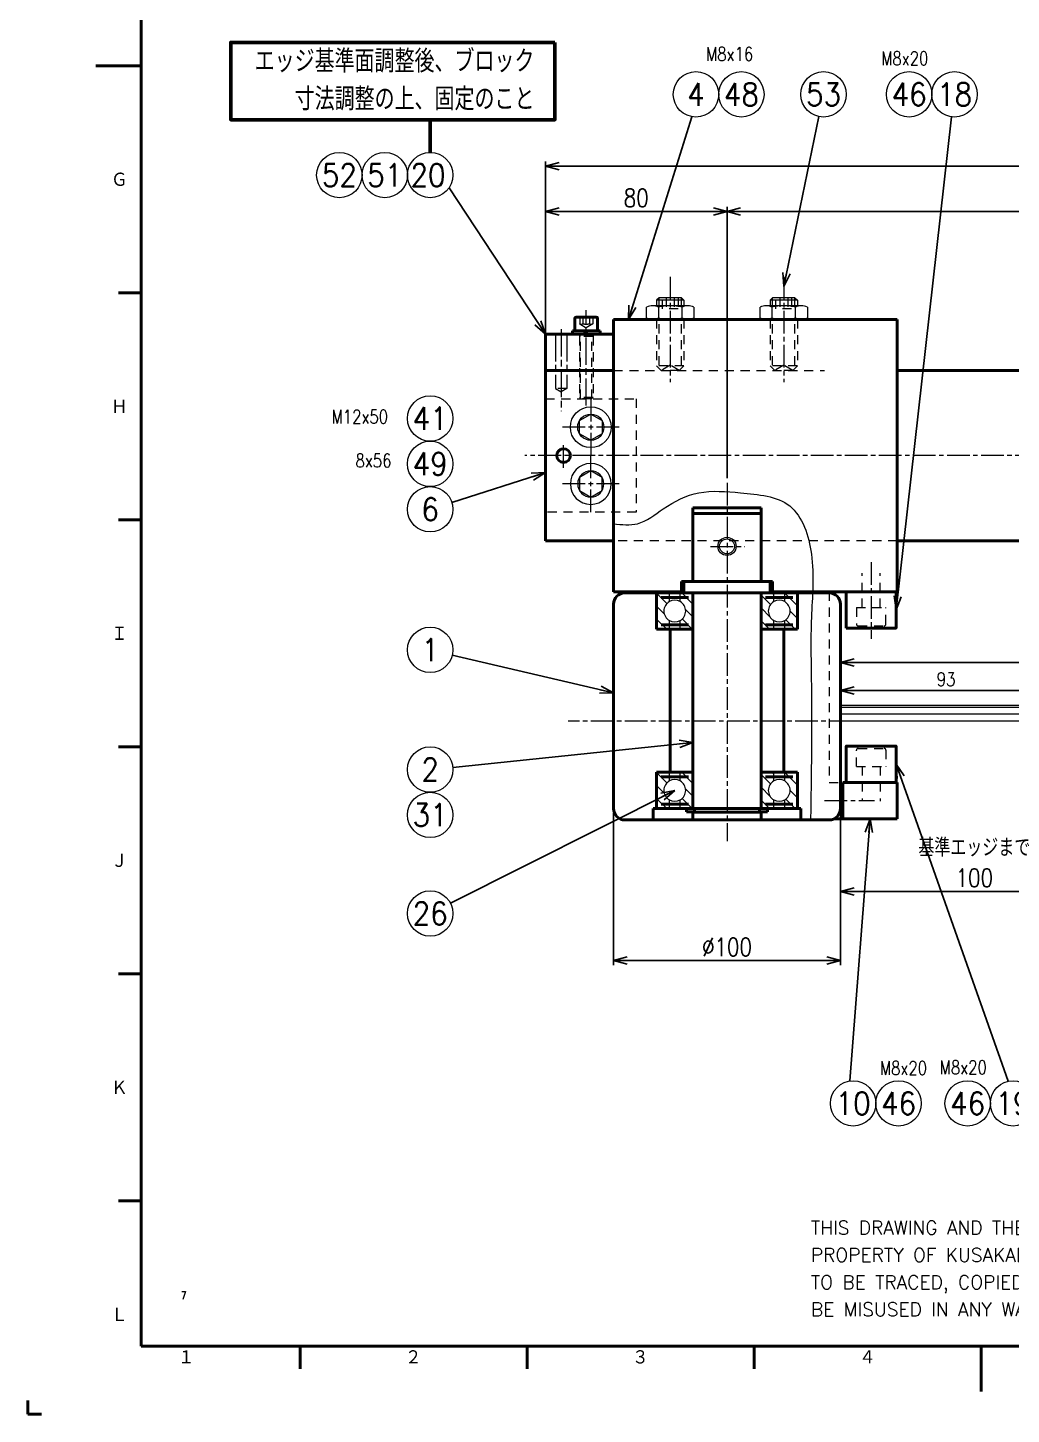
# Model space of a CAD drawing. Header units: millimetres. Extents: x 0 to 1682, y 0 to 1188.
# Drawn here: x 0 to 433, y 0 to 611 of the extents above; entities that cross this region are included whole.
import ezdxf
from ezdxf.enums import TextEntityAlignment as Align

# ---------------------------------------------------------------- set-up
doc = ezdxf.new("R2010")
doc.units = ezdxf.units.MM
doc.header["$LTSCALE"] = 2
for name, pattern in [('AM_ISO08W050x2', [9, 6, -0.75, 1.5, -0.75]), ('GEN7A', [7.5, 5, -0.75, 1, -0.75]), ('HIDDEN2', [3.5, 2, -1.5])]:
    doc.linetypes.add(name, pattern=pattern)
doc.layers.get('0').update_dxf_attribs({"linetype": 'CONTINUOUS', "lineweight": 20})
doc.layers.get('DEFPOINTS').update_dxf_attribs({"linetype": 'CONTINUOUS'})
for name, color, linetype, lineweight in [('2', 5, 'CONTINUOUS', 40), ('3A', 6, 'HIDDEN2', 20), ('4', 3, 'CONTINUOUS', 13), ('5', 3, 'CONTINUOUS', 13), ('6', 7, 'CONTINUOUS', 50), ('7A', 4, 'GEN7A', 13), ('9', 3, 'HIDDEN2', 13), ('_-0', 7, 'CONTINUOUS', 20), ('_-8', 1, 'CONTINUOUS', 13), ('WAKU', 7, 'CONTINUOUS', 40)]:
    doc.layers.add(name, color=color, linetype=linetype, lineweight=lineweight)
doc.styles.get("Standard").update_dxf_attribs({"font": 'romans.shx', "width": 0.8, "bigfont": 'extfont2.shx'})
doc.dimstyles.new('GEN-ISO', dxfattribs={"dimscale": 2, "dimtxt": 4, "dimasz": 3, "dimexe": 1, "dimexo": 1, "dimgap": 1, "dimtad": 3, "dimrnd": 0.01, "dimdsep": 46, "dimtxsty": 'Standard', "dimblk": 'OPEN30', "dimcen": 0, "dimclrd": 256, "dimclre": 256, "dimclrt": 7, "dimadec": 3, "dimazin": 2, "dimtp": 0.1, "dimtm": 0.1, "dimtfac": 0.6, "dimtdec": 3, "dimtmove": 2, "dimatfit": 3, "dimldrblk": 'OPEN30', "dimfxl": 1, "dimarcsym": 0})
doc.dimstyles.new('GEN-ISO$0', dxfattribs={"dimscale": 2, "dimtxt": 4, "dimasz": 3, "dimexe": 1, "dimexo": 1, "dimgap": 1, "dimtad": 3, "dimrnd": 0.01, "dimdsep": 46, "dimtxsty": 'Standard', "dimblk": 'OPEN30', "dimcen": 0, "dimclrd": 256, "dimclre": 256, "dimclrt": 7, "dimazin": 2, "dimtp": 0.1, "dimtm": 0.1, "dimtfac": 0.6, "dimtdec": 3, "dimtmove": 2, "dimatfit": 3, "dimldrblk": 'OPEN30', "dimfxl": 1, "dimarcsym": 0})

# ---------------------------------------------------------------- blocks, each defined once
blk = doc.blocks.new('GENBALLOON1')
blk.add_circle((0, 0), 5)
at = {"flags": 1}
blk.add_attdef('GEN_PARENT', text='', height=2.5, dxfattribs=at).set_placement((0, 0), align=Align.MIDDLE)
blk.add_attdef('REF_NO', text='', height=3.5).set_placement((0, 0), align=Align.MIDDLE)
at = {"color": 7, "flags": 1}
for tag, p in [('5GENINF', (6.43, 0.96)), ('6GENINF', (6.43, 0.63)), ('7GENINF', (6.43, 0.3)), ('8GENINF', (6.43, -0.04)), ('9GENINF', (6.43, -0.37)), ('3GENINF', (6.43, -2.34)), ('4GENINF', (6.43, -2.67)), ('10GENINF', (6.43, -0.7)), ('11GENINF', (6.43, -1)), ('12GENINF', (6.43, -1.34)), ('13GENINF', (6.43, -1.67)), ('14GENINF', (6.43, -2)), ('15GENINF', (6.43, -3)), ('20GENINF', (6.43, -4.7)), ('21GENINF', (6.43, -5.04)), ('22GENINF', (6.43, -5.37)), ('16GENINF', (6.43, -3.34)), ('17GENINF', (6.43, -3.7)), ('18GENINF', (6.43, -4.04)), ('19GENINF', (6.43, -4.37))]:
    blk.add_attdef(tag, p, '', height=0.2, dxfattribs=at)
blk = doc.blocks.new('_Open30')
at = {"color": 0, "linetype": 'ByBlock', "lineweight": -2}
for p, q in [((-1, 0.27), (0, 0)), ((0, 0), (-1, -0.27)), ((0, 0), (-1, 0))]:
    blk.add_line(p, q, dxfattribs=at)
blk = doc.blocks.new('*D22')
at = {"layer": '5', "lineweight": -2, "transparency": 16777216}
for p, q in [((358, 292.32), (358, 228.3)), ((458, 260.32), (458, 228.3)), ((364, 230.3), (452, 230.3))]:
    blk.add_line(p, q, dxfattribs=at)
at = {"layer": 'DEFPOINTS', "color": 0, "transparency": 16777216}
for p in [(358, 294.32), (458, 262.32), (458, 230.3)]:
    blk.add_point(p, dxfattribs=at)
at = {"layer": '5', "lineweight": -2, "transparency": 16777216, "xscale": 6, "yscale": 6, "zscale": 6, "rotation": 180}
blk.add_blockref('_Open30', (358, 230.3), dxfattribs=at)
at = {"layer": '5', "lineweight": -2, "transparency": 16777216, "xscale": 6, "yscale": 6, "zscale": 6}
blk.add_blockref('_Open30', (458, 230.3), dxfattribs=at)
at = {"layer": '5', "color": 7, "transparency": 16777216, "insert": (416.92, 242.97), "char_height": 8, "attachment_point": 5}
blk.add_mtext('基準エッジまで\\P100', dxfattribs=at)
blk = doc.blocks.new('*D24')
at = {"layer": '5', "lineweight": -2, "transparency": 16777216}
for p, q in [((258, 264.82), (258, 197.82)), ((358, 264.82), (358, 197.82)), ((264, 199.82), (352, 199.82))]:
    blk.add_line(p, q, dxfattribs=at)
at = {"layer": 'DEFPOINTS', "color": 0, "transparency": 16777216}
for p in [(258, 266.82), (358, 266.82), (358, 199.82)]:
    blk.add_point(p, dxfattribs=at)
at = {"layer": '5', "lineweight": -2, "transparency": 16777216, "xscale": 6, "yscale": 6, "zscale": 6, "rotation": 180}
blk.add_blockref('_Open30', (258, 199.82), dxfattribs=at)
at = {"layer": '5', "lineweight": -2, "transparency": 16777216, "xscale": 6, "yscale": 6, "zscale": 6}
blk.add_blockref('_Open30', (358, 199.82), dxfattribs=at)
at = {"layer": '5', "color": 7, "transparency": 16777216, "insert": (308, 205.82), "char_height": 8, "attachment_point": 5}
blk.add_mtext('%%c100', dxfattribs=at)
blk = doc.blocks.new('*D26')
at = {"layer": '5', "lineweight": -2, "transparency": 16777216}
for p, q in [((308, 412.32), (308, 531.82)), ((723, 461.82), (723, 531.82)), ((717, 529.82), (314, 529.82))]:
    blk.add_line(p, q, dxfattribs=at)
at = {"layer": 'DEFPOINTS', "color": 0, "transparency": 16777216}
for p in [(308, 529.82), (723, 459.82), (308, 410.32)]:
    blk.add_point(p, dxfattribs=at)
at = {"layer": '5', "lineweight": -2, "transparency": 16777216, "xscale": 6, "yscale": 6, "zscale": 6, "rotation": 180}
blk.add_blockref('_Open30', (308, 529.82), dxfattribs=at)
at = {"layer": '5', "lineweight": -2, "transparency": 16777216, "xscale": 6, "yscale": 6, "zscale": 6}
blk.add_blockref('_Open30', (723, 529.82), dxfattribs=at)
at = {"layer": '5', "color": 7, "transparency": 16777216, "insert": (515.5, 535.82), "char_height": 8, "attachment_point": 5}
blk.add_mtext('415', dxfattribs=at)
blk = doc.blocks.new('*D27')
at = {"layer": '5', "lineweight": -2, "transparency": 16777216}
for p, q in [((228, 461.82), (228, 531.82)), ((302, 529.82), (234, 529.82))]:
    blk.add_line(p, q, dxfattribs=at)
at = {"layer": 'DEFPOINTS', "color": 0, "transparency": 16777216}
for p in [(228, 529.82), (228, 459.82), (308, 410.32)]:
    blk.add_point(p, dxfattribs=at)
at = {"layer": '5', "lineweight": -2, "transparency": 16777216, "xscale": 6, "yscale": 6, "zscale": 6, "rotation": 180}
blk.add_blockref('_Open30', (228, 529.82), dxfattribs=at)
at = {"layer": '5', "lineweight": -2, "transparency": 16777216, "xscale": 6, "yscale": 6, "zscale": 6}
blk.add_blockref('_Open30', (308, 529.82), dxfattribs=at)
at = {"layer": '5', "color": 7, "transparency": 16777216, "insert": (268, 535.82), "char_height": 8, "attachment_point": 5}
blk.add_mtext('80', dxfattribs=at)
blk = doc.blocks.new('*D28')
at = {"layer": '5', "lineweight": -2, "transparency": 16777216}
for p, q in [((228, 461.82), (228, 551.82)), ((234, 549.82), (717, 549.82)), ((723, 461.82), (723, 551.82))]:
    blk.add_line(p, q, dxfattribs=at)
at = {"layer": 'DEFPOINTS', "color": 0, "transparency": 16777216}
for p in [(723, 549.82), (228, 459.82), (723, 459.82)]:
    blk.add_point(p, dxfattribs=at)
at = {"layer": '5', "lineweight": -2, "transparency": 16777216, "xscale": 6, "yscale": 6, "zscale": 6, "rotation": 180}
blk.add_blockref('_Open30', (228, 549.82), dxfattribs=at)
at = {"layer": '5', "lineweight": -2, "transparency": 16777216, "xscale": 6, "yscale": 6, "zscale": 6}
blk.add_blockref('_Open30', (723, 549.82), dxfattribs=at)
at = {"layer": '5', "color": 7, "transparency": 16777216, "insert": (475.5, 555.82), "char_height": 8, "attachment_point": 5}
blk.add_mtext('495', dxfattribs=at)
blk = doc.blocks.new('GENJIS-1521_X-0GIYGYA-0709')
at = {"layer": '_-0'}
for p, q in [((1, 31), (15, 31)), ((0, 25.4), (0, 30)), ((0, 25.4), (3.843078, 25.4)), ((0, 25.4), (0, 20.6)), ((12.156922, 25.4), (16, 25.4)), ((16, 30), (16, 25.4)), ((16, 25.4), (16, 20.6)), ((0, 16), (0, 20.6)), ((0, 20.6), (3.843078, 20.6)), ((12.156922, 20.6), (16, 20.6)), ((16, 20.6), (16, 16)), ((0, 16), (0, 15)), ((15, 15), (1, 15)), ((16, 16), (16, 15)), ((0, -16), (0, -15)), ((0, -16), (0, -20.6)), ((15, -15), (1, -15)), ((16, -16), (16, -15)), ((16, -20.6), (16, -16)), ((0, -20.6), (3.843078, -20.6)), ((0, -25.4), (0, -20.6)), ((12.156922, -20.6), (16, -20.6)), ((16, -25.4), (16, -20.6)), ((0, -25.4), (0, -30)), ((0, -25.4), (3.843078, -25.4)), ((12.156922, -25.4), (16, -25.4)), ((16, -30), (16, -25.4)), ((1, -31), (15, -31))]:
    blk.add_line(p, q, dxfattribs=at)
for centre, radius, start, end in [((1, 30), 1, 90, 180), ((15, 30), 1, 0, 90), ((8, 23), 4.8, 150, 210), ((8, 23), 4.8, 30, 150), ((8, 23), 4.8, 330, 30), ((8, 23), 4.8, 210, 330), ((1, 16), 1, 180, 270), ((15, 16), 1, 270, 0), ((1, -16), 1, 90, 180), ((8, -23), 4.8, 30, 150), ((15, -16), 1, 0, 90), ((8, -23), 4.8, 150, 210), ((8, -23), 4.8, 330, 30), ((1, -30), 1, 180, 270), ((8, -23), 4.8, 210, 330), ((15, -30), 1, 270, 0)]:
    blk.add_arc(centre, radius, start, end, dxfattribs=at)
at = {"layer": '_-8'}
for p, q in [((0, 26.539105), (4.460895, 31)), ((6.72709, 27.609341), (10.117749, 31)), ((11.268499, 26.493895), (15.582713, 30.808109)), ((15.831458, 25.4), (16, 25.568542)), ((0.191891, 15.417287), (4.506105, 19.731501)), ((11.088312, 15), (16, 19.911688)), ((5.431458, 15), (8.692, 18.260542)), ((3.715729, -15), (0, -18.715729)), ((5.364854, -19.007729), (9.372583, -15)), ((10.862508, -19.166929), (15.027069, -15.002368)), ((3.772583, -20.6), (4.007729, -20.364854)), ((15.086292, -20.6), (16, -19.686292)), ((0.002368, -30.027069), (4.166929, -25.862508)), ((4.686292, -31), (7.895439, -27.790852)), ((10.343146, -31), (15.943146, -25.4))]:
    blk.add_line(p, q, dxfattribs=at)
at = {"layer": '_-0', "flags": 9}
blk.add_attdef('POWER_DIM', (0, 0), '', height=3.5, dxfattribs=at)
blk = doc.blocks.new('GENJIS-1176_D-02TUHZ-0704')
at = {"layer": '_-0'}
for p, q in [((-5, 2.88675), (0, 5.7735)), ((-5, -2.88675), (-5, 2.88675)), ((0, 5.7735), (5, 2.88675)), ((5, 2.88675), (5, -2.88675)), ((0, -5.7735), (-5, -2.88675)), ((5, -2.88675), (0, -5.7735))]:
    blk.add_line(p, q, dxfattribs=at)
for radius in [9, 5.7735]:
    blk.add_circle((0, 0), radius, dxfattribs=at)
at = {"layer": '_-0', "flags": 9}
blk.add_attdef('POWER_DIM', (0, 0), '', height=3.5, dxfattribs=at)
blk = doc.blocks.new('A$C443E0650')
for p, q in [((-5, 6.9), (-5, 1.5)), ((4.4, 7.5), (-4.4, 7.5)), ((5, 6.9), (5, 1.5)), ((-6.1, 1.5), (-0.3, 1.5)), ((-6.1, 1.5), (-6.1, 0)), ((-6.1, 0), (0.25, 0)), ((-3, 1.5), (-5, 1.5)), ((3, 1.5), (-3, 1.5)), ((-0.3, 1.5), (0.25, 0)), ((0.3, 1.5), (0.85, 0)), ((0.3, 1.5), (6.1, 1.5)), ((0.85, 0), (6.1, 0)), ((5, 1.5), (3, 1.5)), ((6.1, 0), (6.1, 1.5))]:
    blk.add_line(p, q)
for centre, start, end in [((-4.4, 6.9), 90, 180), ((4.4, 6.9), 0, 90)]:
    blk.add_arc(centre, 0.6, start, end)
at = {"layer": '3A'}
for p, q in [((-3, 0), (-3, -0.39)), ((-2.46, -1), (-3, -0.39)), ((-3, -0.39), (-3, -1)), ((-3, -1), (-3, -27.89)), ((-3, -1), (3, -1)), ((-2.46, -28.43), (-2.46, -1)), ((2.46, -1), (3, -0.39)), ((2.46, -28.43), (2.46, -1)), ((3, 0), (3, -0.39)), ((3, -0.39), (3, -1)), ((3, -1), (3, -27.89)), ((-3, -27.89), (-2.39, -28.5)), ((-3, -27.89), (3, -27.89)), ((-2.39, -28.5), (2.39, -28.5)), ((3, -27.89), (2.39, -28.5))]:
    blk.add_line(p, q, dxfattribs=at)
at = {"layer": '7A', "linetype": 'AM_ISO08W050x2'}
blk.add_line((0, -31.5), (0, 10.5), dxfattribs=at)
at = {"layer": '9'}
for p, q in [((-2.89, 7.5), (-2.89, 4.5)), ((-1.44, 7.5), (-1.44, 4.5)), ((1.44, 7.5), (1.44, 4.5)), ((2.89, 7.5), (2.89, 4.5)), ((-2.89, 4.5), (0, 2.83)), ((2.89, 4.5), (0, 2.83))]:
    blk.add_line(p, q, dxfattribs=at)
for centre, radius, start, end in [((-2.17, 5.43), 1.18, 232.12112, 307.87888), ((0, 8.58), 4.33, 250.52878, 289.47122), ((2.17, 5.43), 1.18, 232.12112, 307.87888)]:
    blk.add_arc(centre, radius, start, end, dxfattribs=at)
blk = doc.blocks.new('A$C6E313DCA')
for p, q in [((-10.3923, 0.6), (-10.3923, 5.4)), ((7.794225, 6), (-7.794225, 6)), ((-5.19615, 5.4), (-5.19615, 0.6)), ((5.19615, 0.6), (5.19615, 5.4)), ((10.3923, 5.4), (10.3923, 0.6)), ((7.794225, 0), (-7.794225, 0))]:
    blk.add_line(p, q)
for centre, radius, start, end in [((-7.794225, 0.075005), 5.924995, 63.992164, 116.007836), ((-7.794225, 5.924995), 5.924995, 243.992164, 296.007836), ((0, -16.799979), 22.799979, 76.826443, 103.173557), ((0, 22.799979), 22.799979, 256.826443, 283.173557), ((7.794225, 0.075005), 5.924995, 63.992164, 116.007836), ((7.794225, 5.924995), 5.924995, 243.992164, 296.007836)]:
    blk.add_arc(centre, radius, start, end)
blk = doc.blocks.new('A$C7D86192D')
for p, q in [((-4.9265, 9.5), (-6, 8.4265)), ((-6, 8.4265), (-6, 6)), ((6, 8.4265), (-6, 8.4265)), ((4.9265, 9.5), (-4.9265, 9.5)), ((4.9265, 9.5), (6, 8.4265)), ((6, 8.4265), (6, 6))]:
    blk.add_line(p, q)
at = {"layer": '3A'}
for p, q in [((-3.4641, 4.7), (-3.4641, 9.5)), ((-1.73205, 9.5), (-1.73205, 4.7)), ((1.73205, 9.5), (1.73205, 4.7)), ((3.4641, 9.5), (3.4641, 4.7)), ((-4.9265, -20.190599), (-4.9265, 0)), ((3.4641, 4.7), (-3.4641, 4.7)), ((4.9265, -20.190599), (4.9265, 0)), ((-6, 0), (-6, -20.5)), ((6, 0), (6, -20.5)), ((6, -20.5), (-6, -20.5)), ((-6, -20.5), (-4, -22.5)), ((0, -20.190599), (-4, -22.5)), ((4, -22.5), (-4, -22.5)), ((4, -22.5), (0, -20.190599)), ((4, -22.5), (6, -20.5))]:
    blk.add_line(p, q, dxfattribs=at)
at = {"layer": '5'}
for p, q in [((-4.9265, 6), (-4.9265, 9.5)), ((4.9265, 6), (4.9265, 9.5))]:
    blk.add_line(p, q, dxfattribs=at)
blk.add_blockref('A$C6E313DCA', (0, 0))
blk = doc.blocks.new('A$C42576C6F')
blk.add_blockref('A$C7D86192D', (0, 22.5))
blk = doc.blocks.new('mess-e')
at = {"layer": 'WAKU', "color": 7}
for s, p in [('THIS DRAWING AND THE INFORMATION IT CONTAINS ARE THE', (0, 18)), ('PROPERTY OF KUSAKABE ELECTRIC & MACHINERY CO., LTD. IT IS NOT', (0, 12)), ('TO BE TRACED, COPIED OR REPRODUCED, NOR IS THE INFORMATION TO', (0, 6)), ('BE MISUSED IN ANY WAY. IT IS TO BE RETURNED UPON DEMAND.', (0, 0))]:
    blk.add_text(s, height=3, dxfattribs=at).set_placement(p)
blk = doc.blocks.new('A1組立図')
at = {"layer": 'WAKU', "color": 5, "linetype": 'Continuous'}
for p, q in [((25, 579), (25, 15)), ((15, 297), (25, 297)), ((20, 247), (25, 247)), ((20, 197), (25, 197)), ((20, 147), (25, 147)), ((20, 97), (25, 97)), ((20, 47), (25, 47)), ((25, 15), (826, 15)), ((60, 10), (60, 15)), ((110, 10), (110, 15)), ((160, 10), (160, 15)), ((210, 5), (210, 15)), ((0, 3), (0, 0)), ((0, 0), (3, 0))]:
    blk.add_line(p, q, dxfattribs=at)
at = {"layer": '2'}
blk.add_blockref('mess-e', (172.47, 21.59), dxfattribs=at)
at = {"layer": 'WAKU', "color": 5, "linetype": 'Continuous'}
for s, p in [('Ｇ', (18.36, 270.24)), ('Ｈ', (18.36, 220.24)), ('Ｉ', (18.36, 170.24)), ('Ｊ', (18.36, 120.24)), ('Ｋ', (18.36, 70.24)), ('Ｌ', (18.36, 20.24)), ('１', (33.1, 10.87)), ('２', (83.1, 10.87)), ('３', (133.1, 10.87)), ('４', (183.1, 10.87))]:
    blk.add_text(s, height=3.31, dxfattribs=at).set_placement(p)
blk = doc.blocks.new('*D135')
at = {"layer": '5', "lineweight": -2, "transparency": 16777216}
for p, q in [((358, 310.52), (358, 333.1)), ((364, 331.1), (535, 331.1)), ((541, 310.52), (541, 333.1))]:
    blk.add_line(p, q, dxfattribs=at)
at = {"layer": 'DEFPOINTS', "color": 0, "transparency": 16777216}
for p in [(541, 331.1), (358, 308.52), (541, 308.52)]:
    blk.add_point(p, dxfattribs=at)
at = {"layer": '5', "lineweight": -2, "transparency": 16777216, "xscale": 6, "yscale": 6, "zscale": 6, "rotation": 180}
blk.add_blockref('_Open30', (358, 331.1), dxfattribs=at)
at = {"layer": '5', "lineweight": -2, "transparency": 16777216, "xscale": 6, "yscale": 6, "zscale": 6}
blk.add_blockref('_Open30', (541, 331.1), dxfattribs=at)
at = {"layer": '5', "color": 7, "transparency": 16777216, "insert": (449.5, 336.1), "char_height": 6, "attachment_point": 5}
blk.add_mtext('183', dxfattribs=at)
blk = doc.blocks.new('*D136')
at = {"layer": '5', "lineweight": -2, "transparency": 16777216}
for p, q in [((358, 314.3), (358, 320.76)), ((364, 318.76), (445, 318.76)), ((451, 314.3), (451, 320.76))]:
    blk.add_line(p, q, dxfattribs=at)
at = {"layer": 'DEFPOINTS', "color": 0, "transparency": 16777216}
for p in [(451, 318.76), (358, 312.3), (451, 312.3)]:
    blk.add_point(p, dxfattribs=at)
at = {"layer": '5', "lineweight": -2, "transparency": 16777216, "xscale": 6, "yscale": 6, "zscale": 6, "rotation": 180}
blk.add_blockref('_Open30', (358, 318.76), dxfattribs=at)
at = {"layer": '5', "lineweight": -2, "transparency": 16777216, "xscale": 6, "yscale": 6, "zscale": 6}
blk.add_blockref('_Open30', (451, 318.76), dxfattribs=at)
at = {"layer": '5', "color": 7, "transparency": 16777216, "insert": (404.5, 323.76), "char_height": 6, "attachment_point": 5}
blk.add_mtext('93', dxfattribs=at)

msp = doc.modelspace()

# ---------------------------------------------------------------- linework, layer by layer
for points in [[(357.995, 312.298), (450.995, 312.298), (450.995, 311.398), (357.995, 311.398)], [(357.995, 308.515), (540.995, 308.515), (540.995, 305.315), (357.995, 305.315)]]:
    msp.add_lwpolyline(points, close=True)
at = {"layer": '2'}
for p, q in [((257.995, 422.315), (257.995, 482.315)), ((257.995, 482.315), (382.995, 482.315)), ((382.995, 482.315), (382.995, 422.315)), ((227.995, 459.815), (257.995, 459.815)), ((227.995, 459.815), (227.995, 384.815)), ((257.995, 422.315), (257.995, 362.315)), ((382.995, 362.315), (382.995, 422.315)), ((292.995, 366.815), (292.995, 399.315)), ((292.995, 399.315), (322.995, 399.315)), ((322.995, 399.315), (322.995, 366.815)), ((292.995, 396.815), (322.995, 396.815)), ((257.995, 384.815), (227.995, 384.815)), ((287.995, 362.315), (287.995, 366.815)), ((287.995, 366.815), (327.995, 366.815)), ((288.995, 366.815), (288.995, 361.815)), ((326.995, 361.815), (326.995, 366.815)), ((327.995, 366.815), (327.995, 362.315)), ((257.995, 362.315), (288.995, 362.315)), ((352.995, 361.815), (262.995, 361.815)), ((276.995, 361.815), (276.995, 345.815)), ((288.995, 361.815), (326.995, 361.815)), ((292.995, 361.815), (292.995, 266.815)), ((322.995, 361.815), (322.995, 266.815)), ((326.995, 362.315), (382.995, 362.315)), ((338.995, 345.815), (338.995, 361.815)), ((257.995, 356.815), (257.995, 266.815)), ((290.995, 359.815), (278.995, 359.815)), ((324.995, 359.815), (336.995, 359.815)), ((357.995, 356.815), (357.995, 266.815)), ((276.995, 345.815), (292.995, 345.815)), ((290.995, 347.815), (278.995, 347.815)), ((282.995, 345.815), (282.995, 282.815)), ((322.995, 345.815), (338.995, 345.815)), ((324.995, 347.815), (336.995, 347.815)), ((332.995, 282.815), (332.995, 345.815)), ((276.995, 266.815), (276.995, 282.815)), ((276.995, 282.815), (292.995, 282.815)), ((322.995, 282.815), (338.995, 282.815)), ((338.995, 282.815), (338.995, 266.815)), ((290.995, 280.815), (278.995, 280.815)), ((324.995, 280.815), (336.995, 280.815)), ((382.995, 278.315), (358.995, 278.315)), ((358.995, 278.315), (358.995, 262.315)), ((382.995, 262.315), (382.995, 278.315)), ((290.995, 268.815), (278.995, 268.815)), ((324.995, 268.815), (336.995, 268.815)), ((275.495, 261.815), (275.495, 266.815)), ((275.495, 266.815), (340.495, 266.815)), ((290.195, 265.315), (290.195, 266.815)), ((293.695, 265.315), (290.195, 265.315)), ((292.995, 261.815), (292.995, 265.165)), ((292.995, 265.165), (322.995, 265.165)), ((293.695, 265.165), (293.695, 266.815)), ((322.295, 265.165), (322.295, 266.815)), ((322.295, 265.315), (325.795, 265.315)), ((322.995, 265.165), (322.995, 261.815)), ((325.795, 265.315), (325.795, 266.815)), ((340.495, 266.815), (340.495, 261.815)), ((262.995, 261.815), (352.995, 261.815)), ((355.175, 262.315), (382.995, 262.315))]:
    msp.add_line(p, q, dxfattribs=at)
for points in [[(257.995, 459.815), (227.995, 459.815), (227.995, 475.815), (257.995, 475.815)], [(360.495, 346.315), (382.495, 346.315), (382.495, 362.315), (360.495, 362.315)], [(360.495, 278.315), (382.495, 278.315), (382.495, 294.315), (360.495, 294.315)]]:
    msp.add_lwpolyline(points, close=True, dxfattribs=at)
for points in [[(382.995, 459.815), (507.995, 459.815)], [(507.995, 384.815), (382.995, 384.815)]]:
    msp.add_lwpolyline(points, dxfattribs=at)
msp.add_circle((235.995, 422.315), 3, dxfattribs=at)
for centre, start, end in [((262.995, 356.815), 90, 180), ((352.995, 356.815), 0, 90), ((262.995, 266.815), 180, 270), ((352.995, 266.815), 270, 0)]:
    msp.add_arc(centre, 5, start, end, dxfattribs=at)
at = {"layer": '3A', "linetype": 'AM_ISO08W050x2'}
for p, q in [((232.495, 475.815), (232.495, 451.815)), ((237.495, 475.815), (237.495, 451.815))]:
    msp.add_line(p, q, dxfattribs=at)
at = {"layer": '3A'}
for p, q in [((257.995, 459.815), (350.995, 459.815)), ((227.995, 447.315), (267.995, 447.315)), ((237.495, 451.815), (232.495, 451.815)), ((232.495, 451.815), (234.995, 450.372)), ((237.495, 451.815), (234.995, 450.372)), ((267.995, 447.315), (267.995, 397.315)), ((267.995, 397.315), (227.995, 397.315)), ((382.995, 384.815), (257.995, 384.815)), ((367.495, 355.315), (367.495, 370.548)), ((375.495, 355.315), (375.495, 370.548)), ((352.995, 362.315), (352.995, 278.315)), ((364.995, 355.315), (364.995, 348.115)), ((364.995, 355.315), (377.995, 355.315)), ((377.995, 348.115), (377.995, 355.315)), ((365.795, 347.315), (377.195, 347.315)), ((365.795, 293.315), (377.195, 293.315)), ((364.995, 285.315), (364.995, 292.515)), ((377.995, 292.515), (377.995, 285.315)), ((364.995, 285.315), (377.995, 285.315)), ((367.495, 285.315), (367.495, 270.082)), ((375.495, 285.315), (375.495, 270.082)), ((352.995, 278.315), (369.995, 278.315))]:
    msp.add_line(p, q, dxfattribs=at)
for centre, start, end in [((365.795, 348.115), 180, 269.999999), ((377.195, 348.115), 269.999999, 0), ((365.795, 292.515), 90.000001, 180), ((377.195, 292.515), 0, 90.000001)]:
    msp.add_arc(centre, 0.8, start, end, dxfattribs=at)
at = {"layer": '4'}
for radius in [4, 3.3]:
    msp.add_circle((307.995, 382.315), radius, dxfattribs=at)
msp.add_spline([(257.995, 392.315), (268.589, 392.315), (279.949, 398.874), (295.611, 405.907), (313.953, 405.907), (335.614, 400.102), (345.162, 378.927), (345.162, 350.952), (345.162, 321.406), (345.162, 288.859), (344.807, 261.815)], degree=3, dxfattribs=at)
at = {"layer": '6'}
msp.add_line((177.257, 555.869), (177.257, 570.26), dxfattribs=at)
msp.add_lwpolyline([(232.188, 604.275), (89.446, 604.275), (89.446, 570.26), (232.188, 570.26)], close=True, dxfattribs=at)
at = {"layer": '7A'}
for p, q in [((282.995, 501.045), (282.995, 454.704)), ((332.995, 501.045), (332.995, 454.704)), ((247.995, 447.315), (247.995, 422.315)), ((260.495, 434.815), (235.495, 434.815)), ((235.995, 416.963), (235.995, 427.667)), ((864.895, 422.315), (219.01, 422.315)), ((247.995, 397.315), (247.995, 422.315)), ((260.495, 409.815), (235.495, 409.815)), ((307.995, 410.315), (307.995, 252.5)), ((300.695, 382.315), (315.831, 382.315)), ((371.495, 375.381), (371.495, 341.645)), ((677.995, 305.315), (237.995, 305.315)), ((350.995, 270.315), (372.995, 270.315))]:
    msp.add_line(p, q, dxfattribs=at)
at = {"layer": '7A', "linetype": 'AM_ISO08W050x2'}
msp.add_line((234.995, 477.977), (234.995, 441.815), dxfattribs=at)

# ---------------------------------------------------------------- block references
for p in [(282.995, 459.815), (332.995, 459.815)]:
    msp.add_blockref('A$C42576C6F', p)
at = {"layer": '2', "xscale": -1}
msp.add_blockref('A$C443E0650', (245.995, 475.815), dxfattribs=at)
at = {"layer": '2', "rotation": 90}
for p in [(307.995, 345.815), (307.995, 266.815)]:
    msp.add_blockref('GENJIS-1521_X-0GIYGYA-0709', p, dxfattribs=at)
at = {"layer": '5', "lineweight": 0, "xscale": 2, "yscale": 2, "zscale": 2}
msp.add_blockref('A1組立図', (0, 0), dxfattribs=at)
at = {"layer": '5'}
ref = msp.add_blockref('GENBALLOON1', (294.337, 581.427), dxfattribs=dict(at, xscale=2, yscale=2, zscale=2))
ref.add_attrib('REF_NO', '4', dxfattribs={"color": 7, "height": 10, "width": 0.9}).set_placement((294.337, 581.427), align=Align.MIDDLE_CENTER)
ref = msp.add_blockref('GENBALLOON1', (314.337, 581.427), dxfattribs=dict(at, xscale=2, yscale=2, zscale=2))
ref.add_attrib('REF_NO', '48', dxfattribs={"color": 7, "height": 10, "width": 0.9}).set_placement((314.337, 581.427), align=Align.MIDDLE_CENTER)
ref = msp.add_blockref('GENBALLOON1', (350.512, 581.427), dxfattribs=dict(at, xscale=2, yscale=2, zscale=2))
ref.add_attrib('REF_NO', '53', dxfattribs={"color": 7, "height": 10, "width": 0.9}).set_placement((350.512, 581.427), align=Align.MIDDLE_CENTER)
ref = msp.add_blockref('GENBALLOON1', (388.226, 581.444), dxfattribs=dict(at, xscale=2, yscale=2, zscale=2))
ref.add_attrib('REF_NO', '46', dxfattribs={"color": 7, "height": 10, "width": 0.9}).set_placement((388.226, 581.444), align=Align.MIDDLE_CENTER)
ref = msp.add_blockref('GENBALLOON1', (408.226, 581.444), dxfattribs=dict(at, xscale=2, yscale=2, zscale=2))
ref.add_attrib('REF_NO', '18', dxfattribs={"color": 7, "height": 10, "width": 0.9}).set_placement((408.226, 581.444), align=Align.MIDDLE_CENTER)
ref = msp.add_blockref('GENBALLOON1', (137.257, 545.869), dxfattribs=dict(at, xscale=2, yscale=2, zscale=2))
ref.add_attrib('REF_NO', '52', dxfattribs={"color": 7, "height": 10, "width": 0.9}).set_placement((137.257, 545.869), align=Align.MIDDLE_CENTER)
ref = msp.add_blockref('GENBALLOON1', (157.257, 545.869), dxfattribs=dict(at, xscale=2, yscale=2, zscale=2))
ref.add_attrib('REF_NO', '51', dxfattribs={"color": 7, "height": 10, "width": 0.9}).set_placement((157.257, 545.869), align=Align.MIDDLE_CENTER)
ref = msp.add_blockref('GENBALLOON1', (177.257, 545.869), dxfattribs=dict(at, xscale=2, yscale=2, zscale=2))
ref.add_attrib('REF_NO', '20', dxfattribs={"color": 7, "height": 10, "width": 0.9}).set_placement((176.306, 545.869), align=Align.MIDDLE_CENTER)
ref = msp.add_blockref('GENBALLOON1', (177.257, 438.647), dxfattribs=dict(at, xscale=2, yscale=2, zscale=2))
ref.add_attrib('REF_NO', '41', dxfattribs={"color": 7, "height": 10, "width": 0.9}).set_placement((177.257, 438.647), align=Align.MIDDLE_CENTER)
ref = msp.add_blockref('GENBALLOON1', (177.257, 418.647), dxfattribs=dict(at, xscale=2, yscale=2, zscale=2))
ref.add_attrib('REF_NO', '49', dxfattribs={"color": 7, "height": 10, "width": 0.9}).set_placement((177.257, 418.647), align=Align.MIDDLE_CENTER)
ref = msp.add_blockref('GENBALLOON1', (177.257, 398.647), dxfattribs=dict(at, xscale=2, yscale=2, zscale=2))
ref.add_attrib('REF_NO', '6', dxfattribs={"color": 7, "height": 10, "width": 0.9}).set_placement((177.257, 398.647), align=Align.MIDDLE_CENTER)
ref = msp.add_blockref('GENBALLOON1', (177.257, 336.727), dxfattribs=dict(at, xscale=2, yscale=2, zscale=2))
ref.add_attrib('REF_NO', '1', dxfattribs={"color": 7, "height": 10, "width": 0.9}).set_placement((177.257, 336.727), align=Align.MIDDLE_CENTER)
ref = msp.add_blockref('GENBALLOON1', (177.257, 284.01), dxfattribs=dict(at, xscale=2, yscale=2, zscale=2))
ref.add_attrib('REF_NO', '2', dxfattribs={"color": 7, "height": 10, "width": 0.9}).set_placement((177.257, 284.01), align=Align.MIDDLE_CENTER)
ref = msp.add_blockref('GENBALLOON1', (177.257, 264.01), dxfattribs=dict(at, xscale=2, yscale=2, zscale=2))
ref.add_attrib('REF_NO', '31', dxfattribs={"color": 7, "height": 10, "width": 0.9}).set_placement((177.257, 264.01), align=Align.MIDDLE_CENTER)
ref = msp.add_blockref('GENBALLOON1', (177.257, 220.595), dxfattribs=dict(at, xscale=2, yscale=2, zscale=2))
ref.add_attrib('REF_NO', '26', dxfattribs={"color": 7, "height": 10, "width": 0.9}).set_placement((177.257, 220.595), align=Align.MIDDLE_CENTER)
ref = msp.add_blockref('GENBALLOON1', (363.56, 136.946), dxfattribs=dict(at, xscale=2, yscale=2, zscale=2))
ref.add_attrib('REF_NO', '10', dxfattribs={"color": 7, "height": 10, "width": 0.9}).set_placement((363.56, 136.946), align=Align.MIDDLE_CENTER)
ref = msp.add_blockref('GENBALLOON1', (383.56, 136.946), dxfattribs=dict(at, xscale=2, yscale=2, zscale=2))
ref.add_attrib('REF_NO', '46', dxfattribs={"color": 7, "height": 10, "width": 0.9}).set_placement((383.56, 136.946), align=Align.MIDDLE_CENTER)
ref = msp.add_blockref('GENBALLOON1', (413.98, 136.946), dxfattribs=dict(at, xscale=2, yscale=2, zscale=2))
ref.add_attrib('REF_NO', '46', dxfattribs={"color": 7, "height": 10, "width": 0.9}).set_placement((413.98, 136.946), align=Align.MIDDLE_CENTER)
ref = msp.add_blockref('GENBALLOON1', (433.98, 136.946), dxfattribs=dict(at, xscale=2, yscale=2, zscale=2))
ref.add_attrib('REF_NO', '19', dxfattribs={"color": 7, "height": 10, "width": 0.9}).set_placement((433.98, 136.946), align=Align.MIDDLE_CENTER)
at = {"layer": '7A'}
msp.add_blockref('GENJIS-1176_D-02TUHZ-0704', (247.995, 434.815), dxfattribs=at)
at = {"layer": '7A', "extrusion": (0, 0, -1), "zscale": -1, "rotation": 180}
msp.add_blockref('GENJIS-1176_D-02TUHZ-0704', (-247.995, 409.815), dxfattribs=at)

# ---------------------------------------------------------------- texts
at = {"layer": '6', "width": 0.8}
for s, p in [('M8x16', (298.763, 596.195)), ('M8x20', (375.903, 594.296)), ('M12x50', (133.835, 436.465)), ('8x56', (144.37, 417.136)), ('M8x20', (375.34, 149.489)), ('M8x20', (401.657, 149.797))]:
    msp.add_text(s, height=6, dxfattribs=at).set_placement(p)
at = {"layer": '6', "lineweight": 50, "insert": (223.168, 601.059), "char_height": 10, "attachment_point": 3}
msp.add_mtext_dynamic_manual_height_columns('エッジ基準面調整後、ブロック\\P寸法調整の上、固定のこと', width=132.30129, gutter_width=50, heights=[0], dxfattribs=at)
at = {"layer": '6', "insert": (67.457, 54.055), "char_height": 3.5, "attachment_point": 1}
msp.add_mtext_dynamic_manual_height_columns('7', width=3.92184, gutter_width=35, heights=[0], dxfattribs=at)

# ---------------------------------------------------------------- dimensions: what is measured, and where the dimension line sits
at = {"layer": '5'}
for base, p1, p2, override, picture, middle in [((722.995, 549.815), (227.995, 459.815), (722.995, 459.815), {"dimrnd": 0.1, "dimtmove": 0}, '*D28', (475.495, 555.815)), ((227.995, 529.815), (307.995, 410.315), (227.995, 459.815), {"dimrnd": 0.1, "dimse1": 1, "dimtmove": 1}, '*D27', (267.995, 535.815)), ((307.995, 529.815), (722.995, 459.815), (307.995, 410.315), {"dimrnd": 0.1, "dimtmove": 0}, '*D26', (515.495, 535.815)), ((357.995, 199.815), (257.995, 266.815), (357.995, 266.815), {"dimrnd": 0.1, "dimpost": '%%c<>', "dimtmove": 0}, '*D24', (307.995, 205.815))]:
    dim = msp.add_linear_dim(base=base, p1=p1, p2=p2, angle=180, dimstyle='GEN-ISO', override=override, dxfattribs=at)
    dim.commit()
    dim.dimension.update_dxf_attribs({"geometry": picture, "text_midpoint": middle})
for base, p1, p2, override, picture, middle in [((540.995, 331.096), (357.995, 308.515), (540.995, 308.515), {"dimtxt": 3, "dimadec": 2}, '*D135', (449.495, 336.096)), ((450.995, 318.764), (357.995, 312.298), (450.995, 312.298), {"dimtxt": 3}, '*D136', (404.495, 323.764))]:
    dim = msp.add_linear_dim(base=base, p1=p1, p2=p2, dimstyle='GEN-ISO$0', override=override, dxfattribs=at)
    dim.commit()
    dim.dimension.update_dxf_attribs({"geometry": picture, "text_midpoint": middle})
dim = msp.add_linear_dim(base=(457.995, 230.303), p1=(357.995, 294.315), p2=(457.995, 262.315), angle=180, text='基準エッジまで\\P<>', dimstyle='GEN-ISO', override={"dimrnd": 0.1, "dimtmove": 0}, dxfattribs=at)
dim.commit()
dim.dimension.update_dxf_attribs({"geometry": '*D22', "text_midpoint": (416.92, 230.303), "dimtype": 160})

# ---------------------------------------------------------------- leaders
at = {"layer": '5', "linetype": 'Continuous'}
for points in [[(264.558, 482.315), (292.572, 571.584)], [(332.995, 496.815), (348.484, 571.634)], [(382.495, 354.315), (406.854, 571.539)], [(227.995, 414.815), (186.785, 401.684)], [(257.995, 317.783), (186.993, 334.443)], [(292.995, 295.93), (187.219, 284.881)], [(382.495, 286.315), (431.904, 146.728)], [(284.995, 274.815), (186.19, 225.09)], [(370.995, 262.315), (362.115, 146.841)]]:
    msp.add_leader(points, dimstyle='GEN-ISO', dxfattribs=at)
msp.add_leader([(227.995, 475.815), (185.554, 540.287)], dimstyle='GEN-ISO', override={"dimldrblk": 'Open30'}, dxfattribs=at)

doc.saveas('drawing.dxf')
